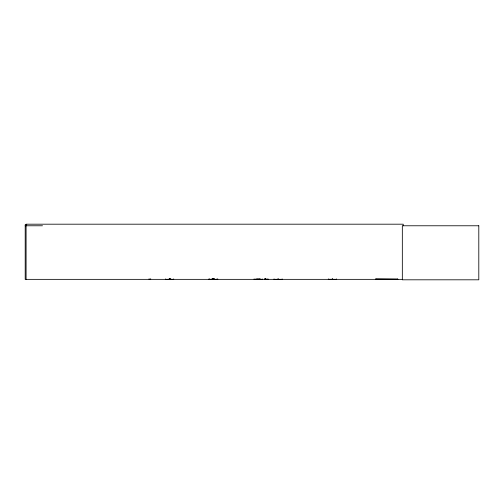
<?xml version="1.0" encoding="UTF-8"?>
<svg xmlns="http://www.w3.org/2000/svg" width="504" height="504" viewBox="0 0 504 504"><rect width="100%" height="100%" fill="white"/><g stroke="black" fill="none" stroke-linecap="round" stroke-linejoin="round"><path stroke-width="0.76" d="M375.852 278.995L375.795 279.355L397.801 279.31L375.789 278.995L375.852 279.336M375.795 279.159L397.744 279.14M397.801 279.336L397.738 278.995M169.401 279.285L169.413 278.945M213.085 279.336L213.097 278.794M213.425 279.298L213.482 278.945M260.511 279.298L260.562 278.945L260.612 279.355M26.775 224.759L25.2 224.759L25.2 279.355L402.431 279.355M25.2 225.773L42.487 225.773M264.6 278.945L268.336 279.298M209.67 279.336L209.67 278.907M403.219 225.773L403.219 224.192L26.088 224.192L26.088 279.355M336.426 278.907L336.426 279.355L328.325 279.298L328.325 278.907M332.514 278.794L332.514 279.355M332.231 278.794L332.231 279.355M282.139 278.907L282.139 279.355L274.037 279.336L274.037 278.907M278.227 278.794L278.227 279.355M277.95 278.794L277.95 279.355M267.964 278.907L267.964 279.355M265.501 278.794L265.501 279.355M265.381 278.794L265.381 279.355M264.55 278.907L264.55 279.355M262.2 278.907L262.2 279.355L254.098 279.298L254.098 278.907M259.781 278.794L259.781 279.355M259.661 278.794L259.661 279.355M258.287 278.794L258.287 279.355M258.01 278.794L258.01 279.355M257.197 278.907L257.197 279.355M256.983 278.907L256.933 279.355M256.057 278.794L256.057 279.355M217.772 278.907L217.772 279.355L208.902 279.298L208.902 278.907M217.01 278.907L217.01 279.355M214.465 278.794L214.465 279.355M213.954 278.68L213.954 279.355M213.86 278.794L213.866 279.355M213.576 278.794L213.589 279.355M212.921 278.907L212.921 279.355M212.814 278.794L212.814 279.355M212.379 278.68L212.379 279.355M211.995 278.794L211.995 279.355M173.71 278.907L173.704 279.355L165.602 279.336L165.602 278.907M170.724 278.68L170.724 279.355M170.396 278.794L170.396 279.355M169.791 278.794L169.804 279.355M169.508 278.794L169.52 279.355M169.149 278.68L169.149 279.355M150.69 278.68L150.69 279.355M149.108 278.68L149.108 279.355M478.8 225.773L402.331 225.773L402.331 279.808L478.8 279.808L478.8 225.773"/></g></svg>
